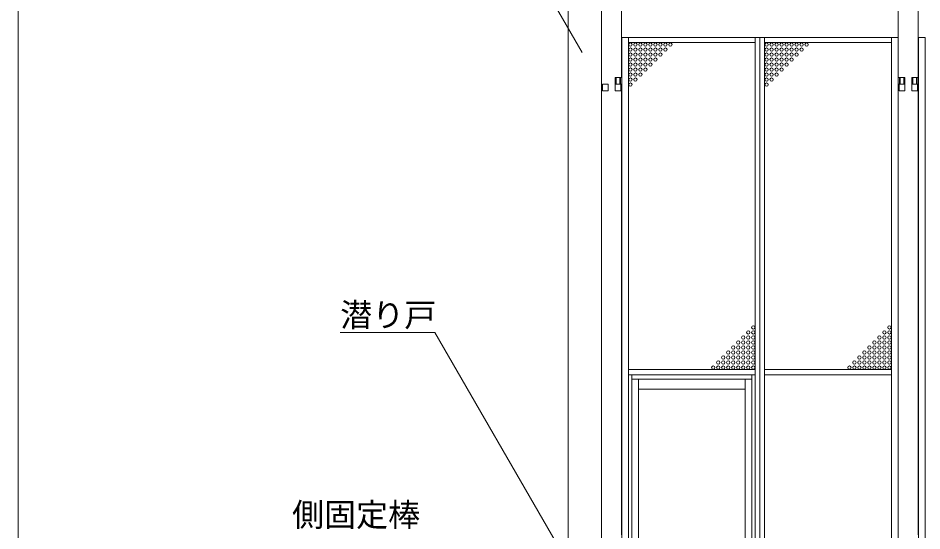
# Model space of a CAD drawing. Units: millimetres, scale not verified. Extents: x -10075 to 10075, y -16938 to 16938.
# Drawn here: x -10075 to -7365, y 7814 to 9351 of the extents above; entities that cross this region are included whole.
import ezdxf
from ezdxf.enums import TextEntityAlignment as Align

# ---------------------------------------------------------------- set-up
doc = ezdxf.new("R2010")
doc.units = ezdxf.units.MM
doc.header["$LTSCALE"] = 90
doc.linetypes.add('DASHED1', pattern=[1.8, 1.2, -0.6])
for name, color, linetype, lineweight in [('0-2_ACCG-3018', 134, 'Continuous', 18), ('0-B_図面枠', 134, 'Continuous', 18), ('0-D_側固定棒', 134, 'Continuous', 18), ('1-1_中央走行棒', 134, 'Continuous', 18), ('1-9_標準ﾊﾟﾈﾙ', 134, 'Continuous', 18), ('1-A_標準柱', 134, 'Continuous', 18), ('1-B_文字', 134, 'Continuous', 18)]:
    doc.layers.add(name, color=color, linetype=linetype, lineweight=lineweight)
doc.styles.add('ＭＳ ゴシック', font='')
doc.styles.get('ＭＳ ゴシック').set_extended_font_data('MS Gothic')

msp = doc.modelspace()

# ---------------------------------------------------------------- linework, layer by layer
at = {"layer": '0-2_ACCG-3018'}
for centre in [(-8238.91, 9271.56), (-8223.91, 9271.56), (-8208.91, 9271.56), (-8193.91, 9271.56), (-8178.91, 9271.56), (-8163.91, 9271.56), (-8148.91, 9271.56), (-8133.91, 9271.56), (-8118.91, 9271.56), (-7830.41, 9271.56), (-7815.41, 9271.56), (-7800.41, 9271.56), (-7785.41, 9271.56), (-7770.41, 9271.56), (-7755.41, 9271.56), (-7740.41, 9271.56), (-7725.41, 9271.56), (-7710.41, 9271.56), (-8238.91, 9256.56), (-8238.91, 9241.56), (-8223.91, 9256.56), (-8223.91, 9241.56), (-8208.91, 9256.56), (-8208.91, 9241.56), (-8193.91, 9256.56), (-8193.91, 9241.56), (-8178.91, 9256.56), (-8178.91, 9241.56), (-8163.91, 9256.56), (-8163.91, 9241.56), (-8148.91, 9256.56), (-8148.91, 9241.56), (-8133.91, 9256.56), (-7830.41, 9256.56), (-7830.41, 9241.56), (-7815.41, 9256.56), (-7815.41, 9241.56), (-7800.41, 9256.56), (-7800.41, 9241.56), (-7785.41, 9256.56), (-7785.41, 9241.56), (-7770.41, 9256.56), (-7770.41, 9241.56), (-7755.41, 9256.56), (-7755.41, 9241.56), (-7740.41, 9256.56), (-7740.41, 9241.56), (-7725.41, 9256.56), (-8238.91, 9226.56), (-8238.91, 9211.56), (-8223.91, 9226.56), (-8223.91, 9211.56), (-8208.91, 9226.56), (-8208.91, 9211.56), (-8193.91, 9226.56), (-8193.91, 9211.56), (-8178.91, 9226.56), (-8178.91, 9211.56), (-8163.91, 9226.56), (-7830.41, 9226.56), (-7830.41, 9211.56), (-7815.41, 9226.56), (-7815.41, 9211.56), (-7800.41, 9226.56), (-7800.41, 9211.56), (-7785.41, 9226.56), (-7785.41, 9211.56), (-7770.41, 9226.56), (-7770.41, 9211.56), (-7755.41, 9226.56), (-8238.91, 9196.56), (-8223.91, 9196.56), (-8208.91, 9196.56), (-8193.91, 9196.56), (-7830.41, 9196.56), (-7815.41, 9196.56), (-7800.41, 9196.56), (-7785.41, 9196.56), (-8238.91, 9181.56), (-8238.91, 9166.56), (-8223.91, 9181.56), (-8223.91, 9166.56), (-8208.91, 9181.56), (-7830.41, 9181.56), (-7830.41, 9166.56), (-7815.41, 9181.56), (-7815.41, 9166.56), (-7800.41, 9181.56), (-8238.91, 9151.56), (-7830.41, 9151.56), (-7885.41, 8408.56), (-7870.41, 8423.56), (-7870.41, 8408.56), (-7476.91, 8408.56), (-7461.91, 8423.56), (-7461.91, 8408.56), (-7915.41, 8378.56), (-7900.41, 8393.56), (-7900.41, 8378.56), (-7885.41, 8393.56), (-7885.41, 8378.56), (-7870.41, 8393.56), (-7870.41, 8378.56), (-7506.91, 8378.56), (-7491.91, 8393.56), (-7491.91, 8378.56), (-7476.91, 8393.56), (-7476.91, 8378.56), (-7461.91, 8393.56), (-7461.91, 8378.56), (-7945.41, 8348.56), (-7930.41, 8363.56), (-7930.41, 8348.56), (-7915.41, 8363.56), (-7915.41, 8348.56), (-7900.41, 8363.56), (-7900.41, 8348.56), (-7885.41, 8363.56), (-7885.41, 8348.56), (-7870.41, 8363.56), (-7870.41, 8348.56), (-7536.91, 8348.56), (-7521.91, 8363.56), (-7521.91, 8348.56), (-7506.91, 8363.56), (-7506.91, 8348.56), (-7491.91, 8363.56), (-7491.91, 8348.56), (-7476.91, 8363.56), (-7476.91, 8348.56), (-7461.91, 8363.56), (-7461.91, 8348.56), (-7975.41, 8318.56), (-7960.41, 8333.56), (-7960.41, 8318.56), (-7945.41, 8333.56), (-7945.41, 8318.56), (-7930.41, 8333.56), (-7930.41, 8318.56), (-7915.41, 8333.56), (-7915.41, 8318.56), (-7900.41, 8333.56), (-7900.41, 8318.56), (-7885.41, 8333.56), (-7885.41, 8318.56), (-7870.41, 8333.56), (-7870.41, 8318.56), (-7566.91, 8318.56), (-7551.91, 8333.56), (-7551.91, 8318.56), (-7536.91, 8333.56), (-7536.91, 8318.56), (-7521.91, 8333.56), (-7521.91, 8318.56), (-7506.91, 8333.56), (-7506.91, 8318.56), (-7491.91, 8333.56), (-7491.91, 8318.56), (-7476.91, 8333.56), (-7476.91, 8318.56), (-7461.91, 8333.56), (-7461.91, 8318.56), (-7990.41, 8303.56), (-7975.41, 8303.56), (-7960.41, 8303.56), (-7945.41, 8303.56), (-7930.41, 8303.56), (-7915.41, 8303.56), (-7900.41, 8303.56), (-7885.41, 8303.56), (-7870.41, 8303.56), (-7581.91, 8303.56), (-7566.91, 8303.56), (-7551.91, 8303.56), (-7536.91, 8303.56), (-7521.91, 8303.56), (-7506.91, 8303.56), (-7491.91, 8303.56), (-7476.91, 8303.56), (-7461.91, 8303.56)]:
    msp.add_circle(centre, 5, dxfattribs=at)
at = {"layer": '0-B_図面枠'}
msp.add_lwpolyline([(-10075.16, 16937.5), (10049.84, 16937.5), (10049.84, 3062.5), (-10075.16, 3062.5)], close=True, dxfattribs=at)
at = {"layer": '0-D_側固定棒'}
msp.add_line((-8265.16, 7801.56), (-8265.16, 9153.06), dxfattribs=at)
msp.add_lwpolyline([(-8265.16, 9173.06), (-8265.16, 10025.06), (-8325.16, 10025.06), (-8325.16, 6355.06), (-8265.16, 6355.06), (-8265.16, 6410.06)], dxfattribs=at)
for points in [[(-8322.81, 9133.06), (-8305.51, 9133.06), (-8305.51, 9153.06), (-8322.81, 9153.06)], [(-8284.82, 9133.06), (-8267.51, 9133.06), (-8267.51, 9153.06), (-8284.82, 9153.06)]]:
    msp.add_lwpolyline(points, close=True, dxfattribs=at)
at = {"layer": '1-1_中央走行棒'}
for p, q in [((-7435.66, 9153.06), (-7435.66, 7801.56)), ((-7375.66, 7801.56), (-7375.66, 9153.06))]:
    msp.add_line(p, q, dxfattribs=at)
for points in [[(-7430.66, 10505.06), (-7435.66, 10505.06), (-7435.66, 9173.06)], [(-7375.66, 9173.06), (-7375.66, 10505.06), (-7380.66, 10505.06)]]:
    msp.add_lwpolyline(points, dxfattribs=at)
for points in [[(-7433.31, 9133.06), (-7416.01, 9133.06), (-7416.01, 9153.06), (-7433.31, 9153.06)], [(-7395.31, 9133.06), (-7378.01, 9133.06), (-7378.01, 9153.06), (-7395.31, 9153.06)]]:
    msp.add_lwpolyline(points, close=True, dxfattribs=at)
at = {"layer": '1-9_標準ﾊﾟﾈﾙ', "linetype": 'DASHED1'}
for p, q in [((-8281.67, 9173.06), (-8281.67, 9153.06)), ((-8270.66, 9173.06), (-8270.66, 9153.06)), ((-7430.16, 9173.06), (-7430.16, 9153.06)), ((-7419.16, 9173.06), (-7419.16, 9153.06)), ((-7392.16, 9173.06), (-7392.16, 9153.06)), ((-7381.16, 9173.06), (-7381.16, 9153.06))]:
    msp.add_line(p, q, dxfattribs=at)
at = {"layer": '1-9_標準ﾊﾟﾈﾙ'}
for p, q in [((-8268.45, 9173.06), (-8268.45, 9153.06)), ((-7432.37, 9173.06), (-7432.37, 9153.06)), ((-7378.96, 9173.06), (-7378.96, 9153.06))]:
    msp.add_line(p, q, dxfattribs=at)
for points in [[(-8264.66, 9293.06), (-8244.91, 9293.06), (-8244.91, 6290.06), (-8264.66, 6290.06)], [(-7864.41, 9293.06), (-8244.91, 9293.06), (-8244.91, 9277.56), (-7864.41, 9277.56)], [(-7864.41, 9293.06), (-7850.41, 9293.06), (-7850.41, 6290.06), (-7864.41, 6290.06)], [(-7850.41, 9293.06), (-7836.41, 9293.06), (-7836.41, 6290.06), (-7850.41, 6290.06)], [(-7836.41, 9293.06), (-7455.92, 9293.06), (-7455.92, 9277.56), (-7836.41, 9277.56)], [(-7436.16, 9293.06), (-7455.92, 9293.06), (-7455.92, 6290.06), (-7436.16, 6290.06)], [(-7375.16, 9293.06), (-7355.41, 9293.06), (-7355.41, 6290.06), (-7375.16, 6290.06)], [(-7864.41, 8297.56), (-8244.91, 8297.56), (-8244.91, 8281.56), (-7864.41, 8281.56)], [(-7836.41, 8297.56), (-7455.92, 8297.56), (-7455.92, 8281.56), (-7836.41, 8281.56)], [(-8244.91, 6305.56), (-8234.66, 6305.56), (-8234.66, 8281.56), (-8244.91, 8281.56)], [(-8214.66, 8269.06), (-7894.67, 8269.06), (-7894.67, 8239.06), (-8214.66, 8239.06)], [(-7874.66, 8269.06), (-7894.67, 8269.06), (-7894.67, 6318.06), (-7874.66, 6318.06)], [(-7864.41, 6305.56), (-7874.66, 6305.56), (-7874.66, 8281.56), (-7864.41, 8281.56)]]:
    msp.add_lwpolyline(points, close=True, dxfattribs=at)
for points in [[(-8264.66, 9153.06), (-8284.66, 9153.06), (-8284.66, 9173.06), (-8264.66, 9173.06)], [(-7436.16, 9153.06), (-7416.16, 9153.06), (-7416.16, 9173.06), (-7436.16, 9173.06)], [(-7375.16, 9153.06), (-7395.16, 9153.06), (-7395.16, 9173.06), (-7375.16, 9173.06)], [(-8234.66, 7282.06), (-8234.66, 8269.06), (-8214.66, 8269.06), (-8214.66, 7287.06)]]:
    msp.add_lwpolyline(points, dxfattribs=at)
at = {"layer": '1-A_標準柱'}
for p, q in [((-8425.16, 6724.5), (-8425.16, 10174.5)), ((-8325.16, 6724.5), (-8325.16, 10174.5))]:
    msp.add_line(p, q, dxfattribs=at)
at = {"layer": '1-B_文字'}
msp.add_line((-9109.05, 8408.46), (-8825.6, 8408.46), dxfattribs=at)
for points in [[(-8383.75, 9247.96), (-8825.16, 10012.5), (-8825.52, 10012.5)], [(-8095.76, 7145.1), (-8825.16, 8408.46), (-8825.52, 8408.46)]]:
    msp.add_lwpolyline(points, dxfattribs=at)

# ---------------------------------------------------------------- texts
at = {"layer": '1-B_文字', "style": 'ＭＳ ゴシック'}
for s, p in [('潜り戸', (-9109.05, 8404.79)), ('側固定棒', (-9253.57, 7806.07))]:
    msp.add_text(s, height=70.38, dxfattribs=at).set_placement(p, align=Align.BOTTOM_LEFT)

doc.saveas('drawing.dxf')
